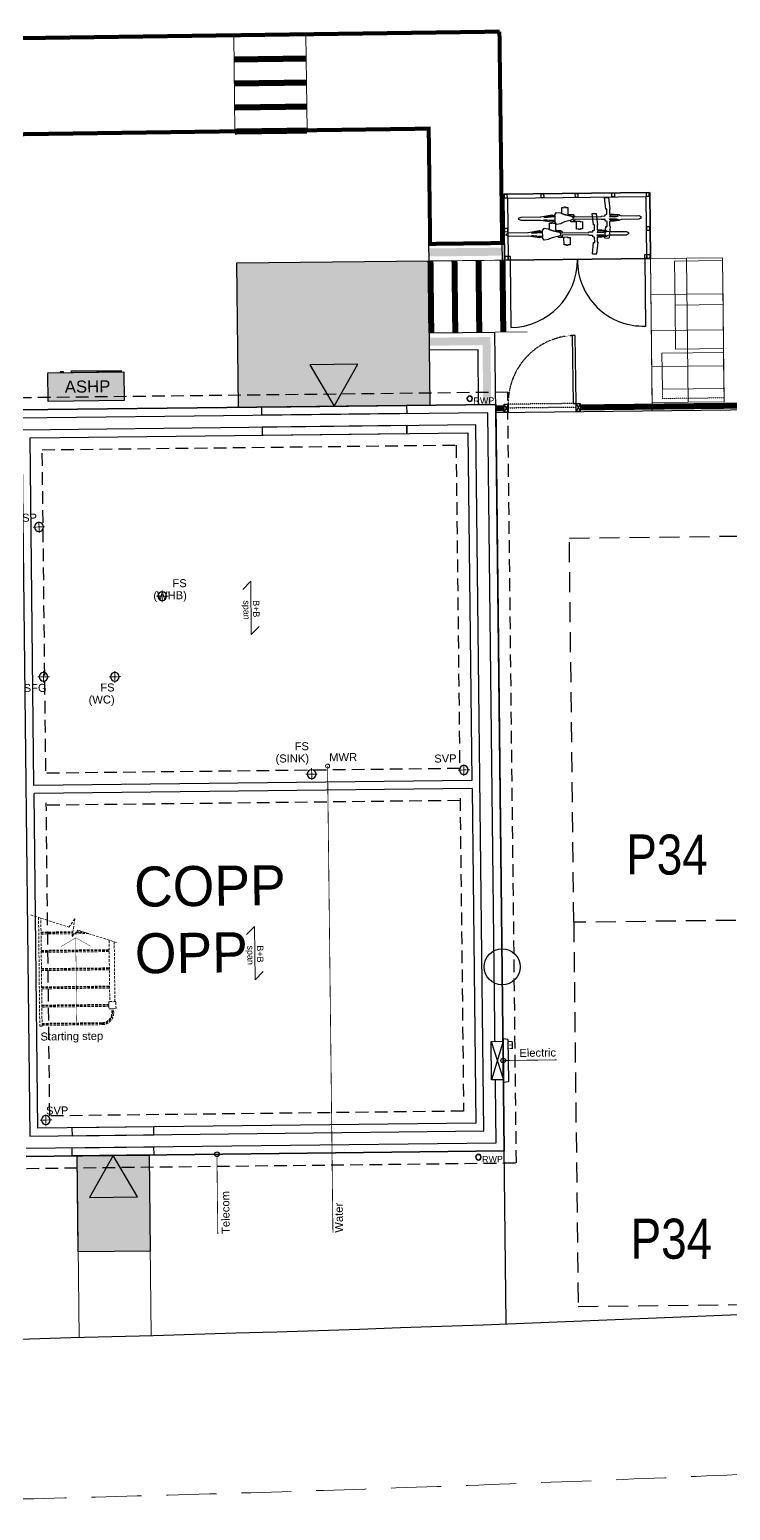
# Model space of a CAD drawing. Extents: x 287880777 to 288144713, y 62793326 to 63089570.
# Drawn here: x 288001175 to 288009933, y 63007454 to 63025953 of the extents above; entities that cross this region are included whole.
import ezdxf

# ---------------------------------------------------------------- set-up
doc = ezdxf.new("R2010")
doc.units = 0
doc.set_wipeout_variables(frame=1)
for name, pattern in [('CENTER', [2, 1.25, -0.25, 0.25, -0.25]), ('Dash', [6.35, 3.175, -3.175]), ('DASHED', [1.4, 0.7, -0.7]), ('DASHED2', [0.375, 0.25, -0.125]), ('HIDDEN', [9.525, 6.35, -3.175]), ('XREF - NORTHERN HIGHWAY DESIGN$0$DASHED2', [0.375, 0.25, -0.125])]:
    doc.linetypes.add(name, pattern=pattern)
doc.layers.get('0').update_dxf_attribs({"color": 252})
for name, color, linetype in [('EXP - PEN 1', 1, 'Continuous'), ('NAR DETAIL', 2, 'Continuous'), ('NAR EXTERNAL WALLS', 2, 'Continuous'), ('NAR PARKING', 7, 'DASHED2'), ('NAR PATIO', 3, 'Continuous'), ('NAR PRIVATE DRIVE', 6, 'Continuous'), ('NAR PRIVATE PATH HATCH', 8, 'Continuous'), ('NAR ROLLOVERS', 76, 'DASHED'), ('NAR_SUBS_PLANS', 7, 'Continuous'), ('Wain-Drainage Foul', 6, 'Continuous'), ('Wain-Drainage Foul Text', 2, 'Continuous'), ('Wain-Electrics', 3, 'Continuous'), ('Wain-Foundation acessories', 9, 'Continuous'), ('Wain-Foundation Line', 9, 'Continuous'), ('Wain-Meter box', 9, 'Continuous'), ('Wain-RWP', 9, 'Continuous'), ('Wain-Services Run (Electric)', 10, 'Continuous'), ('Wain-Services Run (Telecom)', 190, 'Continuous'), ('Wain-Stair 1', 2, 'Continuous'), ('Wain-Stair numbers', 9, 'Continuous'), ('Wain-Wall (External)', 4, 'Continuous')]:
    doc.layers.add(name, color=color, linetype=linetype)
for name, color, linetype, lineweight in [('EXP - STEPS', 240, 'Continuous', 18), ('NAR BIN STORAGE', 2, 'Continuous', 0), ('NAR CBF', 34, 'FENCELINE2', 0), ('NAR M4(2)', 94, 'Continuous', 30), ('NAR PATHS', 3, 'Continuous', 0), ('Wain-Text', 2, 'Continuous', 25), ('XREF - NORTHERN HIGHWAY DESIGN$0$EXP - HIGHWAY CHANNEL', 4, 'XREF - NORTHERN HIGHWAY DESIGN$0$DASHED2', 9), ('XREF - NORTHERN HIGHWAY DESIGN$0$EXP - HIGHWAY FOOTWAY', 3, 'Continuous', 25)]:
    doc.layers.add(name, color=color, linetype=linetype, lineweight=lineweight)
for name, color, linetype, true_color in [('NAR DOOR OPENINGS', 140, 'Continuous', 0x00bfff), ('NAR EV CHARGING POINT', 3, 'Continuous', 0x00ff00), ('NAR HOUSE TYPE NAMES', 1, 'Continuous', 0xff0000), ('RL-Fittings', 252, 'Continuous', 0x8f8f8e), ('Wain-Services Run (Water', 145, 'Continuous', 0x3481b8)]:
    doc.layers.add(name, color=color, linetype=linetype, true_color=true_color)
for name, color, linetype, lineweight, true_color in [('NAR Retaining Wall', 222, 'Continuous', 13, 0xcc0099), ('Wain-Mains Water Riser', 152, 'Continuous', 25, 0x2776bb), ('Wain-Mains Water Riser Text', 152, 'Continuous', 25, 0x2776bb)]:
    doc.layers.add(name, color=color, linetype=linetype, lineweight=lineweight, true_color=true_color)
doc.styles.add('DD Arial Narrow', font='ARIALN.TTF', dxfattribs={"height": 100})
doc.styles.get("Standard").update_dxf_attribs({"font": 'arial.ttf'})
doc.styles.add('XREF - ARCHITECT LAYOUT$0$DD Arial Narrow', font='ARIALN.TTF', dxfattribs={"height": 100})
doc.linetypes.add('FENCELINE2', pattern='A,0.25,-0.1,[132,ltypeshp.shx,S=0.1,R=0,X=-0.1,Y=0],-0.1,1', length=1.45)

# ---------------------------------------------------------------- blocks, each defined once
blk = doc.blocks.new('Drainage Pipe')
at = {"linetype": 'CENTER', "lineweight": 13, "ltscale": 20}
for p, q in [((-41681, 78687), (-41831, 78687)), ((-41756, 78762), (-41756, 78612))]:
    blk.add_line(p, q, dxfattribs=at)
blk.add_circle((-41756, 78687), 55)
blk = doc.blocks.new('Span symbol - Beam & block')
at = {"linetype": 'Continuous', "lineweight": 13}
for p, q in [((-5342, 71790), (-6007, 71790)), ((-6007, 71790), (-5906, 71689)), ((-5442, 71890), (-5342, 71790))]:
    blk.add_line(p, q, dxfattribs=at)
at = {"insert": (-5770, 71896), "char_height": 80, "attachment_point": 1, "line_spacing_factor": 0.9}
blk.add_mtext('B+B\\Pspan', dxfattribs=at)
blk = doc.blocks.new('RWP')
for radius in [35, 31.5]:
    blk.add_circle((35, 35), radius)
blk = doc.blocks.new('ASHP')
at = {"transparency": 33554457}
h = blk.add_hatch(color=256, dxfattribs=at)
h.dxf.hatch_style = 1
h.paths.add_polyline_path([(548853, -2506), (548853, -2866), (547903, -2866), (547903, -2506)])
at = {"flags": 128}
blk.add_lwpolyline([(548853, -2506), (548853, -2866), (547903, -2866), (547903, -2506)], close=True, dxfattribs=at)
for points in [[(548098, -2496), (548058, -2496), (548058, -2506), (548098, -2506)], [(548199, -2488), (548821, -2488), (548821, -2506), (548199, -2506)]]:
    blk.add_lwpolyline(points, close=True)
at = {"layer": 'Wain-Electrics', "lineweight": 0, "insert": (548112, -2609), "char_height": 150, "width": 2397.38, "attachment_point": 1, "line_spacing_factor": 0.9}
blk.add_mtext('\\A1;ASHP ', dxfattribs=at)
at = {"layer": 'Wain-Text', "lineweight": 0, "insert": (548112, -2609), "char_height": 150, "width": 2397.38, "attachment_point": 1, "line_spacing_factor": 0.9}
blk.add_mtext('\\A1;ASHP ', dxfattribs=at)
blk = doc.blocks.new('Wall mounted meter - Electric (Plan)')
blk.add_wipeout([(-7157, 85115), (-7157, 84635), (-7007, 84635), (-7007, 85115)])
for p, q in [((-7217, 85137), (-7157, 85147)), ((-7217, 85137), (-7217, 84613)), ((-7157, 85147), (-7157, 84603)), ((-7007, 85115), (-7157, 85115)), ((-7007, 84635), (-7007, 85115)), ((-7157, 84603), (-7217, 84613)), ((-7157, 84635), (-7007, 84635))]:
    blk.add_line(p, q)
at = {"color": 9}
for p, q in [((-7157, 85115), (-7007, 84635)), ((-7007, 85115), (-7157, 84635))]:
    blk.add_line(p, q, dxfattribs=at)
at = {"lineweight": 0, "insert": (-7368, 85117), "char_height": 100, "width": 133.81, "attachment_point": 1, "line_spacing_factor": 0.9}
blk.add_mtext('\\A1;\\pi78.42052,t378.42052;{\\fCalibri|b0|i0|c0|p34;E}', dxfattribs=at)
blk = doc.blocks.new('A$Cee92f38c')
at = {"layer": 'NAR M4(2)', "ltscale": 10, "transparency": 33554585}
h = blk.add_hatch(color=256, dxfattribs=at)
h.dxf.hatch_style = 1
h.paths.add_polyline_path([(0, 1.2), (0.9, 1.2), (0.9, 0), (0, 0)])
at = {"layer": 'NAR M4(2)', "ltscale": 0.25}
blk.add_lwpolyline([(0, 1.2), (0, 0), (0.9, 0), (0.9, 1.2)], close=True, dxfattribs=at)
blk = doc.blocks.new('A$C3d9247a0')
at = {"layer": 'NAR DOOR OPENINGS', "transparency": 33554610}
h = blk.add_hatch(color=256, dxfattribs=at)
h.dxf.hatch_style = 1
h.paths.add_polyline_path([(450, 1200), (150, 680), (750, 680)])
at = {"layer": 'NAR DOOR OPENINGS'}
blk.add_lwpolyline([(450, 1200), (150, 680), (750, 680)], close=True, dxfattribs=at)
at = {"layer": 'NAR M4(2)', "ltscale": 10, "transparency": 33554585, "xscale": -1000, "yscale": 1000, "zscale": 1000}
blk.add_blockref('A$Cee92f38c', (900, 0), dxfattribs=at)
blk = doc.blocks.new('A$C324e72f9')
at = {"layer": 'NAR DOOR OPENINGS', "transparency": 33554610}
h = blk.add_hatch(color=256, dxfattribs=at)
h.dxf.hatch_style = 1
h.paths.add_polyline_path([(1200, 0), (900, 520), (1500, 520)])
at = {"layer": 'NAR PRIVATE PATH HATCH', "transparency": 33554597}
h = blk.add_hatch(color=256, dxfattribs=at)
h.dxf.hatch_style = 1
h.paths.add_polyline_path([(2400, 0), (0, 0), (0, 1800), (2400, 1800)])
at = {"layer": 'NAR DOOR OPENINGS'}
blk.add_lwpolyline([(1200, 0), (900, 520), (1500, 520)], close=True, dxfattribs=at)
at = {"layer": 'NAR PATIO'}
blk.add_lwpolyline([(2400, 0), (0, 0), (0, 1800), (2400, 1800)], close=True, dxfattribs=at)
blk = doc.blocks.new('XREF - NORTHERN HIGHWAY DESIGN')
at = {"layer": 'XREF - NORTHERN HIGHWAY DESIGN$0$EXP - HIGHWAY CHANNEL', "ltscale": 2.5, "flags": 128}
blk.add_lwpolyline([(539.13, 272.118, 0.017534), (572.256, 272.905, -0.011704), (594.588, 273.696), (603.352, 273.801, 0.414292), (609.279, 279.874), (609.222, 284.575), (614.021, 284.634), (614.079, 279.928, 0.414135), (620.151, 274.002), (625.353, 274.065)], format="xyb", dxfattribs=at)
at = {"layer": 'XREF - NORTHERN HIGHWAY DESIGN$0$EXP - HIGHWAY FOOTWAY', "flags": 128}
blk.add_lwpolyline([(539.152, 274.118, 0.017534), (572.138, 274.901, -0.011704), (594.564, 275.696), (603.328, 275.801, 0.414292), (607.28, 279.849), (607.197, 286.55), (615.997, 286.658), (616.079, 279.953, 0.414135), (620.127, 276.002), (627.329, 276.089)], format="xyb", dxfattribs=at)
blk = doc.blocks.new('A$Cfbc31330')
at = {"layer": 'RL-Fittings', "ltscale": 0.859024}
for p, q in [((0.601, 0.431), (0.634, 0.431)), ((0.601, 0.347), (0.601, 0.431)), ((0.634, 0.439), (0.651, 0.439)), ((0.634, 0.431), (0.634, 0.439)), ((0.651, 0.439), (0.651, 0.431)), ((0.651, 0.431), (0.684, 0.431)), ((0.684, 0.431), (0.685, 0.331)), ((1.194, 0.561), (1.252, 0.561)), ((1.211, 0.402), (1.194, 0.561)), ((1.252, 0.561), (1.269, 0.402)), ((0, 0.288), (0.033, 0.305)), ((0, 0.272), (0, 0.288)), ((0.033, 0.255), (0, 0.272)), ((0.033, 0.305), (0.301, 0.305)), ((0.301, 0.255), (0.033, 0.255)), ((0.301, 0.305), (0.309, 0.305)), ((0.309, 0.255), (0.301, 0.255)), ((0.309, 0.305), (0.459, 0.331)), ((0.459, 0.23), (0.309, 0.255)), ((0.467, 0.314), (0.351, 0.297)), ((0.351, 0.297), (0.501, 0.306)), ((0.468, 0.247), (0.351, 0.264)), ((0.351, 0.264), (0.501, 0.255)), ((0.459, 0.331), (0.484, 0.322)), ((0.484, 0.239), (0.459, 0.23)), ((0.501, 0.306), (0.467, 0.314)), ((0.501, 0.255), (0.468, 0.247)), ((0.484, 0.322), (0.509, 0.331)), ((0.509, 0.23), (0.484, 0.239)), ((0.501, 0.322), (0.501, 0.239)), ((0.509, 0.339), (0.526, 0.364)), ((0.509, 0.331), (0.509, 0.339)), ((0.509, 0.222), (0.509, 0.23)), ((0.526, 0.197), (0.509, 0.222)), ((0.526, 0.364), (0.584, 0.356)), ((0.584, 0.356), (0.601, 0.347)), ((0.601, 0.214), (0.584, 0.205)), ((0.601, 0.347), (0.634, 0.331)), ((0.634, 0.331), (0.601, 0.347)), ((0.635, 0.231), (0.601, 0.214)), ((0.634, 0.331), (0.71, 0.314)), ((0.71, 0.314), (0.634, 0.331)), ((0.71, 0.247), (0.635, 0.231)), ((0.685, 0.331), (0.76, 0.331)), ((0.71, 0.314), (0.743, 0.306)), ((0.743, 0.306), (0.71, 0.314)), ((0.743, 0.256), (0.71, 0.247)), ((0.726, 0.247), (0.718, 0.247)), ((0.726, 0.231), (0.726, 0.247)), ((0.801, 0.231), (0.726, 0.231)), ((0.743, 0.306), (0.76, 0.289)), ((0.76, 0.289), (0.743, 0.306)), ((0.76, 0.272), (0.743, 0.256)), ((0.76, 0.331), (0.76, 0.314)), ((0.76, 0.314), (0.776, 0.314)), ((0.76, 0.289), (0.76, 0.281)), ((0.76, 0.281), (0.76, 0.289)), ((0.76, 0.247), (0.76, 0.239)), ((0.776, 0.247), (0.76, 0.247)), ((0.76, 0.239), (0.852, 0.239)), ((0.776, 0.314), (0.776, 0.297)), ((0.776, 0.297), (1.144, 0.298)), ((0.776, 0.264), (0.776, 0.247)), ((1.144, 0.264), (0.776, 0.264)), ((0.802, 0.13), (0.801, 0.231)), ((0.852, 0.239), (0.852, 0.231)), ((0.852, 0.231), (0.885, 0.231)), ((0.885, 0.231), (0.885, 0.131)), ((1.144, 0.298), (1.152, 0.306)), ((1.152, 0.256), (1.144, 0.264)), ((1.152, 0.306), (1.202, 0.306)), ((1.202, 0.256), (1.152, 0.256)), ((1.202, 0.323), (1.227, 0.331)), ((1.202, 0.306), (1.202, 0.323)), ((1.202, 0.239), (1.202, 0.256)), ((1.227, 0.231), (1.202, 0.239)), ((1.227, 0.402), (1.211, 0.402)), ((1.227, 0.331), (1.227, 0.402)), ((1.227, 0.16), (1.227, 0.231)), ((1.269, 0.402), (1.261, 0.394)), ((1.265, 0.398), (1.261, 0.331)), ((1.261, 0.331), (1.327, 0.331)), ((1.269, 0.314), (1.261, 0.298)), ((1.261, 0.298), (1.352, 0.298)), ((1.261, 0.264), (1.352, 0.264)), ((1.269, 0.248), (1.261, 0.264)), ((1.261, 0.231), (1.261, 0.168)), ((1.327, 0.231), (1.261, 0.231)), ((1.386, 0.315), (1.269, 0.314)), ((1.386, 0.248), (1.269, 0.248)), ((1.327, 0.331), (1.394, 0.323)), ((1.394, 0.239), (1.327, 0.231)), ((1.352, 0.298), (1.386, 0.306)), ((1.352, 0.264), (1.386, 0.256)), ((1.394, 0.323), (1.394, 0.315)), ((1.394, 0.315), (1.428, 0.306)), ((1.428, 0.256), (1.394, 0.248)), ((1.394, 0.248), (1.394, 0.239)), ((1.428, 0.306), (1.67, 0.306)), ((1.67, 0.256), (1.428, 0.256)), ((1.67, 0.306), (1.698, 0.292)), ((1.698, 0.271), (1.67, 0.256)), ((1.698, 0.292), (1.698, 0.271)), ((0.584, 0.205), (0.526, 0.197)), ((0.835, 0.13), (0.802, 0.13)), ((0.835, 0.122), (0.835, 0.13)), ((0.852, 0.122), (0.835, 0.122)), ((0.885, 0.131), (0.852, 0.13)), ((0.852, 0.13), (0.852, 0.122)), ((1.194, 0.001), (1.211, 0.16)), ((1.194, 0), (1.253, 0)), ((1.211, 0.16), (1.227, 0.16)), ((1.269, 0.16), (1.252, 0.001)), ((1.261, 0.168), (1.269, 0.16))]:
    blk.add_line(p, q, dxfattribs=at)

msp = doc.modelspace()

# ---------------------------------------------------------------- linework, layer by layer
at = {"layer": 'EXP - STEPS'}
for p, q in [((288003742, 63024680, 0), (288003726, 63025880, 0)), ((288004642, 63024692, 0), (288004626, 63025892, 0)), ((288006185, 63023065, 0), (288007385, 63023078, 0)), ((288006195, 63022165, 0), (288007395, 63022178, 0))]:
    msp.add_line(p, q, dxfattribs=at)
at = {"layer": 'EXP - STEPS', "const_width": 75, "elevation": 0}
for points in [[(288003730, 63025580), (288004630, 63025592)], [(288003734, 63025280), (288004634, 63025292)], [(288003738, 63024980), (288004638, 63024992)], [(288003742, 63024680), (288004642, 63024692)], [(288006185, 63023065), (288006195, 63022165)], [(288006485, 63023068), (288006495, 63022168)], [(288006785, 63023072), (288006795, 63022172)], [(288007085, 63023075), (288007095, 63022175)]]:
    msp.add_lwpolyline(points, dxfattribs=at)
at = {"layer": 'NAR BIN STORAGE'}
for points in [[(288009841, 63022518), (288009241, 63022511), (288009235, 63023061), (288009835, 63023068)], [(288009847, 63021968), (288009247, 63021962), (288009241, 63022511), (288009841, 63022518)], [(288009853, 63021468), (288009083, 63021460), (288009078, 63021910), (288009848, 63021918)]]:
    msp.add_lwpolyline(points, close=True, dxfattribs=at)
at = {"layer": 'NAR BIN STORAGE', "linetype": 'Dash', "ltscale": 0.025}
msp.add_lwpolyline([(288009083, 63021460), (288009084, 63021345), (288009854, 63021353), (288009853, 63021468)], dxfattribs=at)
at = {"layer": 'NAR CBF', "ltscale": 1200, "transparency": 33554687, "const_width": 75}
for points in [[(288007002, 63021221), (288007106, 63021222)], [(288008055, 63021233), (288010298, 63021258)]]:
    msp.add_lwpolyline(points, dxfattribs=at)
at = {"layer": 'NAR DETAIL', "ltscale": 0.5}
msp.add_lwpolyline([(288007100, 63023897), (288007109, 63023072), (288008934, 63023093), (288008925, 63023918), (288007100, 63023897)], dxfattribs=at)
msp.add_lwpolyline([(288007109, 63023072), (288007100, 63023897), (288008925, 63023918), (288008934, 63023093)], close=True, dxfattribs=at)
at = {"layer": 'NAR DETAIL', "flags": 128}
for points in [[(288008005, 63021282), (288007995, 63022132), (288007957, 63022132), (288007967, 63021282)], [(288007106, 63021172), (288007105, 63021272), (288007155, 63021273), (288007156, 63021173)], [(288008006, 63021182), (288008005, 63021282), (288008055, 63021283), (288008056, 63021183)]]:
    msp.add_lwpolyline(points, close=True, dxfattribs=at)
for points in [[(288007105, 63021272), (288007156, 63021173)], [(288007155, 63021273), (288007106, 63021172)], [(288008005, 63021282), (288008056, 63021183)], [(288008055, 63021283), (288008006, 63021182)]]:
    msp.add_lwpolyline(points, dxfattribs=at)
at = {"layer": 'NAR DETAIL', "linetype": 'DASHED', "ltscale": 0.005, "flags": 128}
msp.add_lwpolyline([(288008005, 63021282), (288007155, 63021273), (288007155, 63021229), (288008005, 63021238)], close=True, dxfattribs=at)
at = {"layer": 'NAR DETAIL', "linetype": 'DASHED', "ltscale": 0.2}
msp.add_arc((288008005, 63021282), 850, 93.0722, 180.6523, dxfattribs=at)
at = {"layer": 'NAR EV CHARGING POINT'}
msp.add_circle((288007081, 63014244), 225, dxfattribs=at)
at = {"layer": 'NAR EXTERNAL WALLS'}
for points in [[(288007080, 63023287), (288006165, 63023277)], [(288006167, 63023062), (288006165, 63023277)], [(288007003, 63021171), (288006991, 63022171), (288006171, 63022162)], [(288006786, 63021268), (288006779, 63021953), (288006174, 63021947)]]:
    msp.add_lwpolyline(points, dxfattribs=at)
at = {"layer": 'NAR EXTERNAL WALLS', "elevation": 0}
msp.add_lwpolyline([(288007085, 63023075), (288007080, 63023287)], dxfattribs=at)
at = {"layer": 'NAR PARKING', "ltscale": 1000}
for points in [[(288010320, 63019629), (288010375, 63014829), (288007975, 63014801), (288007921, 63019601)], [(288010430, 63010029), (288010375, 63014829), (288007975, 63014801), (288008030, 63010002)]]:
    msp.add_lwpolyline(points, close=True, dxfattribs=at)
at = {"layer": 'NAR PATHS'}
for points in [[(288008956, 63021193), (288008934, 63023093), (288006161, 63023061)], [(288009405, 63021298), (288009384, 63023098)], [(288008939, 63022643), (288009839, 63022653)], [(288008945, 63022193), (288009845, 63022203)], [(288008950, 63021743), (288009850, 63021753)]]:
    msp.add_lwpolyline(points, dxfattribs=at)
msp.add_lwpolyline([(288009855, 63021303), (288008955, 63021293), (288008934, 63023093), (288009834, 63023103)], close=True, dxfattribs=at)
at = {"layer": 'NAR PATHS', "elevation": 0}
msp.add_lwpolyline([(288001795, 63009615), (288001769, 63011883), (288002669, 63011893), (288002695, 63009639)], dxfattribs=at)
at = {"layer": 'NAR Retaining Wall', "linetype": 'DASHED', "ltscale": 250, "const_width": 100}
for points in [[(288007082, 63023179), (288006166, 63023169)], [(288006894, 63021270), (288006885, 63022062), (288006172, 63022054)]]:
    msp.add_lwpolyline(points, dxfattribs=at)
at = {"layer": 'NAR ROLLOVERS', "ltscale": 500, "const_width": 50}
for points in [[(288007048, 63025928), (287981269, 63025576)], [(288007047, 63025928), (288007080, 63023287), (288006181, 63023276), (288006163, 63024716), (287981328, 63024377)]]:
    msp.add_lwpolyline(points, dxfattribs=at)
at = {"layer": 'NAR_SUBS_PLANS', "elevation": 0}
for points in [[(288004077, 63021238), (288005887, 63021258)], [(288002730, 63011894), (288001708, 63011883)]]:
    msp.add_lwpolyline(points, dxfattribs=at)
at = {"layer": 'RL-Fittings', "ltscale": 0.859024}
for p, q in [((288007179, 63023073), (288007189, 63022231)), ((288008864, 63023092), (288008874, 63022250))]:
    msp.add_line(p, q, dxfattribs=at)
at = {"layer": 'RL-Fittings', "ltscale": 0.859024, "flags": 128}
for points in [[(288007179, 63023073), (288007109, 63023072), (288007100, 63023897), (288008925, 63023918), (288008934, 63023093), (288008884, 63023092)], [(288007159, 63023073), (288007151, 63023848), (288008876, 63023867), (288008884, 63023092)]]:
    msp.add_lwpolyline(points, dxfattribs=at)
for points in [[(288007105, 63023892), (288007106, 63023852), (288007146, 63023853), (288007145, 63023893), (288007105, 63023892)], [(288007563, 63023897), (288007564, 63023857), (288007604, 63023858), (288007603, 63023898), (288007563, 63023897)], [(288007991, 63023902), (288007992, 63023862), (288008032, 63023863), (288008031, 63023903), (288007991, 63023902)], [(288008447, 63023908), (288008447, 63023868), (288008487, 63023868), (288008487, 63023908), (288008447, 63023908)], [(288008880, 63023912), (288008880, 63023872), (288008920, 63023873), (288008920, 63023913), (288008880, 63023912)], [(288007110, 63023468), (288007110, 63023428), (288007150, 63023429), (288007150, 63023469), (288007110, 63023468)], [(288008885, 63023488), (288008885, 63023448), (288008925, 63023449), (288008925, 63023489), (288008885, 63023488)], [(288007114, 63023117), (288007114, 63023077), (288007154, 63023078), (288007154, 63023118), (288007114, 63023117)], [(288007159, 63023123), (288007179, 63023123), (288007179, 63023073), (288007159, 63023073), (288007159, 63023123)], [(288008864, 63023142), (288008884, 63023142), (288008884, 63023092), (288008864, 63023092), (288008864, 63023142)], [(288008889, 63023138), (288008889, 63023098), (288008929, 63023098), (288008929, 63023138), (288008889, 63023138)]]:
    msp.add_lwpolyline(points, close=True, dxfattribs=at)
at = {"layer": 'RL-Fittings', "ltscale": 0.859024}
for centre, radius, start, end in [((288007173, 63023079), 849, 271.056, 0.2486), ((288008843, 63023070), 821, 179.1109, 272.1937)]:
    msp.add_arc(centre, radius, start, end, dxfattribs=at)
at = {"layer": 'Wain-Foundation Line', "linetype": 'HIDDEN', "ltscale": 25}
for p, q in [((288006551, 63016722), (288001379, 63016663)), ((288006555, 63016322), (288001383, 63016263))]:
    msp.add_line(p, q, dxfattribs=at)
for points in [[(288001135, 63011726), (288007259, 63011796), (288007150, 63021423), (288001025, 63021353)], [(288001378, 63016694), (288001333, 63020704), (288006505, 63020763), (288006550, 63016753)], [(288006555, 63016353), (288006599, 63012441), (288001427, 63012382), (288001383, 63016294)]]:
    msp.add_lwpolyline(points, dxfattribs=at)
at = {"layer": 'Wain-Mains Water Riser', "lineweight": 0}
msp.add_circle((288004899, 63016753), 25, dxfattribs=at)
at = {"layer": 'Wain-Services Run (Electric)', "const_width": 10}
msp.add_lwpolyline([(288007094, 63013074), (288007764, 63013082)], dxfattribs=at)
at = {"layer": 'Wain-Services Run (Telecom)', "const_width": 10}
msp.add_lwpolyline([(288003516, 63011903), (288003527, 63010906)], dxfattribs=at)
at = {"layer": 'Wain-Services Run (Telecom)'}
msp.add_circle((288003516, 63011903), 29, dxfattribs=at)
at = {"layer": 'Wain-Services Run (Water', "const_width": 10}
msp.add_lwpolyline([(288004899, 63016753), (288004966, 63010923)], dxfattribs=at)
at = {"layer": 'Wain-Stair 1', "linetype": 'HIDDEN', "lineweight": 9, "ltscale": 5}
for p, q in [((288001287, 63014861), (288001302, 63013504)), ((288001331, 63013505), (288001316, 63014852)), ((288001318, 63014678), (288001716, 63014682)), ((288001761, 63014683), (288001837, 63014683)), ((288001318, 63014669), (288001715, 63014673)), ((288001318, 63014654), (288001713, 63014658)), ((288001739, 63014658), (288001910, 63014660)), ((288001753, 63014673), (288001864, 63014675)), ((288002168, 63014578), (288002177, 63013811)), ((288002233, 63014557), (288002241, 63013812)), ((288001320, 63014450), (288002172, 63014459)), ((288001320, 63014441), (288002172, 63014450)), ((288001321, 63014426), (288002170, 63014435)), ((288001323, 63014222), (288002175, 63014231)), ((288001323, 63014213), (288002175, 63014222)), ((288001323, 63014198), (288002173, 63014207)), ((288001325, 63013994), (288002177, 63014003)), ((288001326, 63013985), (288002177, 63013994)), ((288001326, 63013970), (288002175, 63013979)), ((288001328, 63013766), (288002164, 63013775)), ((288001328, 63013757), (288002165, 63013766)), ((288002254, 63013812), (288002164, 63013811)), ((288002164, 63013811), (288002165, 63013721)), ((288002255, 63013722), (288002254, 63013812)), ((288001328, 63013742), (288002165, 63013751)), ((288002165, 63013721), (288002255, 63013722)), ((288002202, 63013669), (288002201, 63013722)), ((288002211, 63013669), (288002210, 63013722)), ((288002226, 63013669), (288002225, 63013722)), ((288001302, 63013504), (288001331, 63013505)), ((288001331, 63013538), (288002082, 63013546)), ((288001331, 63013529), (288002082, 63013537)), ((288001331, 63013514), (288002082, 63013522))]:
    msp.add_line(p, q, dxfattribs=at)
at = {"layer": 'Wain-Stair 1', "linetype": 'HIDDEN', "lineweight": 9, "ltscale": 3}
msp.add_line((288001713, 63014658), (288001739, 63014658), dxfattribs=at)
at = {"layer": 'Wain-Stair 1', "linetype": 'HIDDEN', "lineweight": 9, "ltscale": 5, "elevation": 0}
msp.add_lwpolyline([(288001190, 63014892), (288001667, 63014739), (288001741, 63014846), (288001707, 63014623), (288001779, 63014702), (288002267, 63014546)], dxfattribs=at)
at = {"layer": 'Wain-Stair 1', "linetype": 'HIDDEN', "lineweight": 9, "ltscale": 5}
for radius in [145, 130, 121]:
    msp.add_arc((288002081, 63013667), radius, 270.6523, 0.6523, dxfattribs=at)
at = {"layer": 'Wain-Stair numbers', "const_width": 5}
for points in [[(288001567, 63014497), (288001567, 63014497), (288001752, 63014607), (288001939, 63014502), (288001939, 63014502)], [(288001752, 63014607), (288001764, 63013534)]]:
    msp.add_lwpolyline(points, dxfattribs=at)
at = {"layer": 'Wain-Wall (External)'}
for p, q in [((288006702, 63016574), (288001230, 63016511)), ((288006704, 63016474), (288001231, 63016411))]:
    msp.add_line(p, q, dxfattribs=at)
for points in [[(288001133, 63011876), (288007108, 63011944), (288007001, 63021271), (288001027, 63021203)], [(288001132, 63011978), (288007004, 63012045), (288006900, 63021167), (288001028, 63021100)], [(288005887, 63021258), (288005888, 63021156)], [(288001080, 63020951), (288001180, 63012129), (288006852, 63012194), (288006752, 63021016), (288001080, 63020951)], [(288004080, 63020985), (288004081, 63020885)], [(288005889, 63021006), (288005891, 63020906)], [(288001181, 63020852), (288006653, 63020914), (288006702, 63016574)], [(288001230, 63016511), (288001181, 63020852)], [(288006704, 63016474), (288006751, 63012292), (288001279, 63012230), (288001231, 63016411)], [(288002730, 63011894), (288002729, 63011997)]]:
    msp.add_lwpolyline(points, dxfattribs=at)
at = {"layer": 'Wain-Wall (External)', "elevation": 0}
for points in [[(288004078, 63021135), (288004077, 63021238)], [(288005888, 63021156), (288004078, 63021135)], [(288002726, 63012247), (288001704, 63012235)], [(288001704, 63012235), (288001705, 63012135)], [(288001705, 63012135), (288002728, 63012147)], [(288002728, 63012147), (288002726, 63012247)], [(288001707, 63011985), (288002729, 63011997)], [(288001708, 63011883), (288001707, 63011985)]]:
    msp.add_lwpolyline(points, dxfattribs=at)
msp.add_lwpolyline([(288005891, 63020906), (288005889, 63021006), (288004080, 63020985), (288004081, 63020885)], close=True, dxfattribs=at)

# ---------------------------------------------------------------- block references
at = {"layer": 'NAR DETAIL', "rotation": 0.6523124931261393}
msp.add_blockref('ASHP', (287453507, 63017935), dxfattribs=at)
at = {"layer": 'NAR EV CHARGING POINT', "ltscale": 0.5, "xscale": 900.0000000000001, "yscale": 900.0000000000001, "zscale": 900.0000000000001, "rotation": 0.6523124718968362}
for p in [(288007290, 63023337), (288007135, 63023139)]:
    msp.add_blockref('A$Cfbc31330', p, dxfattribs=at)
at = {"layer": 'NAR M4(2)', "rotation": 0.6523124931261393}
msp.add_blockref('A$C3d9247a0', (288001783, 63010683, 0), dxfattribs=at)
at = {"layer": 'NAR PATIO', "xscale": -1, "rotation": 0.6523124931261304}
msp.add_blockref('A$C324e72f9', (288006182, 63021262, 0), dxfattribs=at)
at = {"layer": 'Wain-Drainage Foul', "lineweight": 0, "xscale": -1}
for p, rotation in [((288080450, 62978882), 90.65231249312613), ((288043690, 63098033), 180.6523124931261), ((287922191, 63058725), 270.6523124931261), ((288043098, 63097026), 180.6523124931261), ((287963843, 62937494), 0.6523124931261304), ((288047459, 63095861), 180.6523124931261), ((288042236, 63091488), 180.6523124931261)]:
    msp.add_blockref('Drainage Pipe', p, dxfattribs=dict(at, rotation=rotation))
at = {"layer": 'Wain-Foundation acessories'}
for p, rotation in [((287932221, 63012237), 270.6523124931261), ((287932270, 63007925), 270.6523124584232)]:
    msp.add_blockref('Span symbol - Beam & block', p, dxfattribs=dict(at, rotation=rotation))
at = {"layer": 'Wain-RWP', "xscale": -1, "rotation": 0.6523124931261304}
for p in [(288006711, 63021308), (288006819, 63011831, 0)]:
    msp.add_blockref('RWP', p, dxfattribs=at)

# ---------------------------------------------------------------- texts
at = {"layer": 'NAR HOUSE TYPE NAMES', "insert": (288002478, 63015495, 0), "char_height": 500, "attachment_point": 1, "rotation": 0.6523, "style": 'DD Arial Narrow'}
msp.add_mtext_dynamic_manual_height_columns('{\\fGill Sans MT|b0|i0|c0|p34;COPP\\POPP}', width=2588.93, gutter_width=12.5, heights=[0], dxfattribs=at)
at = {"layer": 'NAR PARKING', "char_height": 500, "attachment_point": 3, "rotation": 359.7932, "style": 'XREF - ARCHITECT LAYOUT$0$DD Arial Narrow'}
for insert in [(288009652, 63015895), (288009706, 63011096)]:
    msp.add_mtext_dynamic_manual_height_columns('P34', width=1066.24, gutter_width=500, heights=[0], dxfattribs=dict(at, insert=insert))
at = {"layer": 'Wain-Drainage Foul Text', "lineweight": 0, "char_height": 100, "attachment_point": 6, "rotation": 0.6523, "line_spacing_factor": 0.9}
for s, insert in [('\\A1;SP', (288001267, 63019856, 0)), ('\\A1;FS \\P(SINK)', (288004667, 63016911, 0))]:
    msp.add_mtext(s, dxfattribs=dict(at, insert=insert))
at = {"layer": 'Wain-Drainage Foul Text', "char_height": 100, "attachment_point": 3, "rotation": 0.6523, "line_spacing_factor": 0.9}
for insert in [(288006511, 63016899, 0), (288001659, 63012501, 0)]:
    msp.add_mtext('\\A1;{\\fArial|b0|i0|c0|p34;SVP}', dxfattribs=dict(at, insert=insert))
at = {"layer": 'Wain-Mains Water Riser Text', "lineweight": 0, "insert": (288005087, 63016914, 0), "char_height": 100, "attachment_point": 1, "rotation": 0.6523, "line_spacing_factor": 0.9}
msp.add_mtext('\\pi-168.48568;MWR', dxfattribs=at)
at = {"layer": 'Wain-RWP', "char_height": 80, "attachment_point": 9, "rotation": 0.6523, "line_spacing_factor": 0.9}
for insert in [(288006983, 63021280, 0), (288007091, 63011803, 0)]:
    msp.add_mtext('RWP', dxfattribs=dict(at, insert=insert))
at = {"layer": 'Wain-Services Run (Electric)'}
msp.add_text('Electric ', height=100, rotation=0.6523, dxfattribs=at).set_placement((288007296, 63013119, 0))
at = {"layer": 'Wain-Services Run (Telecom)'}
msp.add_text('Telecom', height=100, rotation=90.6523, dxfattribs=at).set_placement((288003676, 63010908))
at = {"layer": 'Wain-Services Run (Water'}
msp.add_text('Water', height=100, rotation=90.6523, dxfattribs=at).set_placement((288005092, 63010924))
at = {"layer": 'Wain-Stair numbers', "insert": (288001702, 63013428), "char_height": 100, "width": 1584.27, "attachment_point": 2, "rotation": 0.6523, "line_spacing_factor": 0.9}
msp.add_mtext('Starting step ', dxfattribs=at)
at = {"layer": 'Wain-Text', "char_height": 100, "attachment_point": 3, "rotation": 0.6523, "line_spacing_factor": 0.9}
for s, insert in [('\\A1;FS\\P(WHB)', (288003138, 63019088)), ('\\A1;SFG', (288001387, 63017780, 0)), ('\\A1;FS\\P(WC)', (288002236, 63017785))]:
    msp.add_mtext(s, dxfattribs=dict(at, insert=insert))

# ---------------------------------------------------------------- next in the draw order: block references
at = {"layer": 'Wain-Meter box', "xscale": -1, "rotation": 0.6523124931261304}
msp.add_blockref('Wall mounted meter - Electric (Plan)', (288000905, 62928123), dxfattribs=at)

# ---------------------------------------------------------------- next in the draw order: linework, layer by layer
at = {"layer": 'Defpoints'}
msp.add_lwpolyline([(288001027, 63021203), (288007001, 63021271), (288007108, 63011944), (288001133, 63011876)], dxfattribs=at)
at = {"layer": 'NAR PRIVATE DRIVE'}
msp.add_lwpolyline([(288007132, 63009785), (288007003, 63021171), (288010302, 63021208), (288010316, 63020002), (288013715, 63020041), (288013828, 63010084)], dxfattribs=at)
at = {"layer": 'Wain-Services Run (Electric)'}
msp.add_circle((288007094, 63013074), 29, dxfattribs=at)

# ---------------------------------------------------------------- next in the draw order: block references
at = {"layer": 'EXP - PEN 1', "xscale": 1000, "yscale": 1000, "zscale": 1000}
msp.add_blockref('XREF - NORTHERN HIGHWAY DESIGN', (287445006, 62735366), dxfattribs=at)

doc.saveas('drawing.dxf')
